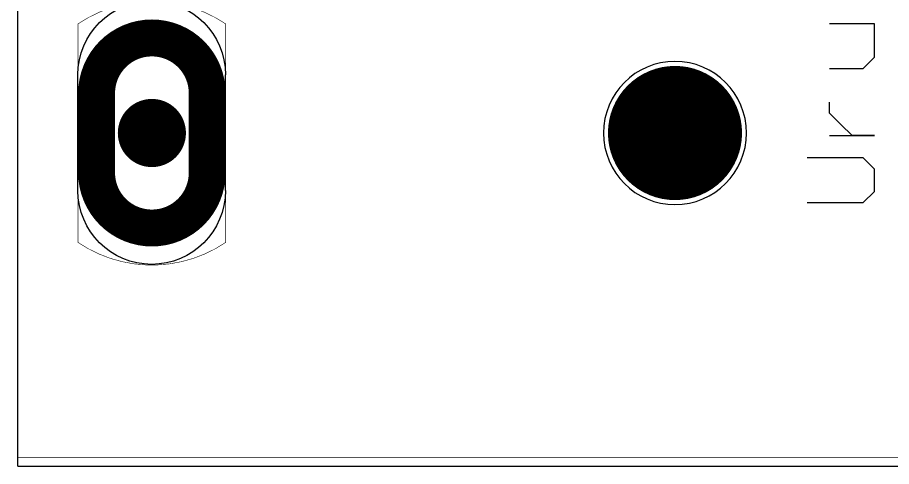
# Model space of a CAD drawing. Header units: millimetres. Extents: x 34 to 168, y 52 to 76.
# Drawn here: x 33.96 to 53.5, y 52.3 to 62.34 of the extents above; entities that cross this region are included whole.
import ezdxf

# ---------------------------------------------------------------- set-up
doc = ezdxf.new("R2010")
doc.units = ezdxf.units.MM
for name, color, linetype in [('Mechanical1', 6, 'Continuous'), ('Mechanical2', 216, 'Continuous'), ('Mechanical4', 56, 'Continuous'), ('MultiLayer', 9, 'Continuous'), ('PadHoleLayer', 156, 'Continuous'), ('TopOverlay', 2, 'Continuous')]:
    doc.layers.add(name, color=color, linetype=linetype)

msp = doc.modelspace()

# ---------------------------------------------------------------- linework, layer by layer
at = {"layer": 'Mechanical1'}
for points in [[(33.962, 52.308), (33.962, 72.288)], [(35.307, 58.471), (35.307, 61.062)], [(38.607, 58.471), (38.607, 61.062)], [(33.962, 52.308), (33.962, 52.308)], [(33.962, 52.308), (162.362, 52.308)]]:
    msp.add_lwpolyline(points, dxfattribs=at)
for points in [[(35.307, 61.062, -1), (38.607, 61.062)], [(38.607, 58.471, -1), (35.307, 58.471)]]:
    msp.add_lwpolyline(points, format="xyb", dxfattribs=at)
for points in [[(50.262, 59.758, 1), (47.062, 59.758, 1)], [(35.307, 61.062, 1), (35.307, 61.062, 1)], [(35.307, 61.062, 1), (35.307, 61.062, 1)], [(38.607, 61.062, 1), (38.607, 61.062, 1)], [(38.607, 61.062, 1), (38.607, 61.062, 1)], [(47.062, 59.758, 1), (47.062, 59.758, 1)], [(50.262, 59.758, 1), (50.262, 59.758, 1)], [(35.307, 58.471, 1), (35.307, 58.471, 1)], [(35.307, 58.471, 1), (35.307, 58.471, 1)], [(38.607, 58.471, 1), (38.607, 58.471, 1)], [(38.607, 58.471, 1), (38.607, 58.471, 1)], [(33.962, 52.308, 1), (33.962, 52.308, 1)], [(33.962, 52.308, 1), (33.962, 52.308, 1)], [(33.962, 52.308, 1), (33.962, 52.308, 1)], [(33.962, 52.308, 1), (33.962, 52.308, 1)]]:
    msp.add_lwpolyline(points, format="xyb", close=True, dxfattribs=at)
at = {"layer": 'Mechanical2', "const_width": 0.0127}
for points in [[(33.962, 52.508), (33.962, 72.078)], [(35.312, 57.31), (35.312, 62.199)], [(38.61, 57.31), (38.61, 62.199)], [(33.962, 52.308), (33.962, 52.508)], [(33.962, 52.308), (162.297, 52.308)]]:
    msp.add_lwpolyline(points, dxfattribs=at)
for points in [[(35.312, 62.199, -0.305816), (38.61, 62.199)], [(47.486, 59.08, -0.57735), (48.655, 61.104)], [(48.655, 61.104, -0.57735), (49.823, 59.08)], [(48.655, 58.405, -0.267949), (47.486, 59.08)], [(49.823, 59.08, -0.267949), (48.655, 58.405)], [(38.61, 57.31, -0.305816), (35.312, 57.31)]]:
    msp.add_lwpolyline(points, format="xyb", dxfattribs=at)
at = {"layer": 'Mechanical2', "const_width": 0.00635}
for points in [[(35.309, 62.199, 1), (35.315, 62.199, 1)], [(35.309, 62.199, 1), (35.315, 62.199, 1)], [(38.607, 62.199, 1), (38.613, 62.199, 1)], [(38.607, 62.199, 1), (38.613, 62.199, 1)], [(48.652, 61.104, 1), (48.658, 61.104, 1)], [(48.652, 61.104, 1), (48.658, 61.104, 1)], [(47.483, 59.08, 1), (47.49, 59.08, 1)], [(47.483, 59.08, 1), (47.49, 59.08, 1)], [(49.82, 59.08, 1), (49.827, 59.08, 1)], [(49.82, 59.08, 1), (49.827, 59.08, 1)], [(48.652, 58.405, 1), (48.658, 58.405, 1)], [(48.652, 58.405, 1), (48.658, 58.405, 1)], [(35.309, 57.31, 1), (35.315, 57.31, 1)], [(35.309, 57.31, 1), (35.315, 57.31, 1)], [(38.607, 57.31, 1), (38.613, 57.31, 1)], [(38.607, 57.31, 1), (38.613, 57.31, 1)], [(33.959, 52.508, 1), (33.966, 52.508, 1)], [(33.959, 52.508, 1), (33.966, 52.508, 1)], [(33.959, 52.308, 1), (33.966, 52.308, 1)], [(33.959, 52.308, 1), (33.966, 52.308, 1)]]:
    msp.add_lwpolyline(points, format="xyb", close=True, dxfattribs=at)
at = {"layer": 'Mechanical4', "const_width": 0.0127}
msp.add_lwpolyline([(33.962, 52.508), (162.297, 52.508)], dxfattribs=at)
at = {"layer": 'Mechanical4', "const_width": 0.00635}
msp.add_lwpolyline([(33.959, 52.508, 1), (33.966, 52.508, 1)], format="xyb", close=True, dxfattribs=at)
at = {"layer": 'MultiLayer', "const_width": 0.762}
for points in [[(36.581, 59.758, 1), (37.343, 59.758, 1)], [(48.281, 59.758, 1), (49.043, 59.758, 1)]]:
    msp.add_lwpolyline(points, format="xyb", close=True, dxfattribs=at)
at = {"layer": 'PadHoleLayer'}
for points, const_width in [([(35.725, 58.871), (35.725, 60.646, -1), (38.2, 60.646), (38.2, 58.871, -1)], 0.825), ([(47.912, 59.758, 1), (49.412, 59.758, 1)], 1.5)]:
    msp.add_lwpolyline(points, format="xyb", close=True, dxfattribs=dict(at, const_width=const_width))
at = {"layer": 'TopOverlay'}
for p, q in [((53.121, 62.2), (52.121, 62.2)), ((53.121, 61.45), (53.121, 62.2)), ((52.871, 61.2), (53.121, 61.45)), ((52.121, 61.2), (52.871, 61.2)), ((52.121, 60.201), (52.121, 60.451)), ((52.371, 59.951), (52.121, 60.201)), ((52.621, 59.701), (52.371, 59.951)), ((52.121, 59.701), (53.121, 59.701)), ((53.121, 59.701), (52.621, 59.701)), ((52.871, 59.201), (51.621, 59.201)), ((53.121, 58.951), (52.871, 59.201)), ((53.121, 58.451), (53.121, 58.951)), ((52.871, 58.201), (53.121, 58.451)), ((51.621, 58.201), (52.871, 58.201))]:
    msp.add_line(p, q, dxfattribs=at)

doc.saveas('drawing.dxf')
